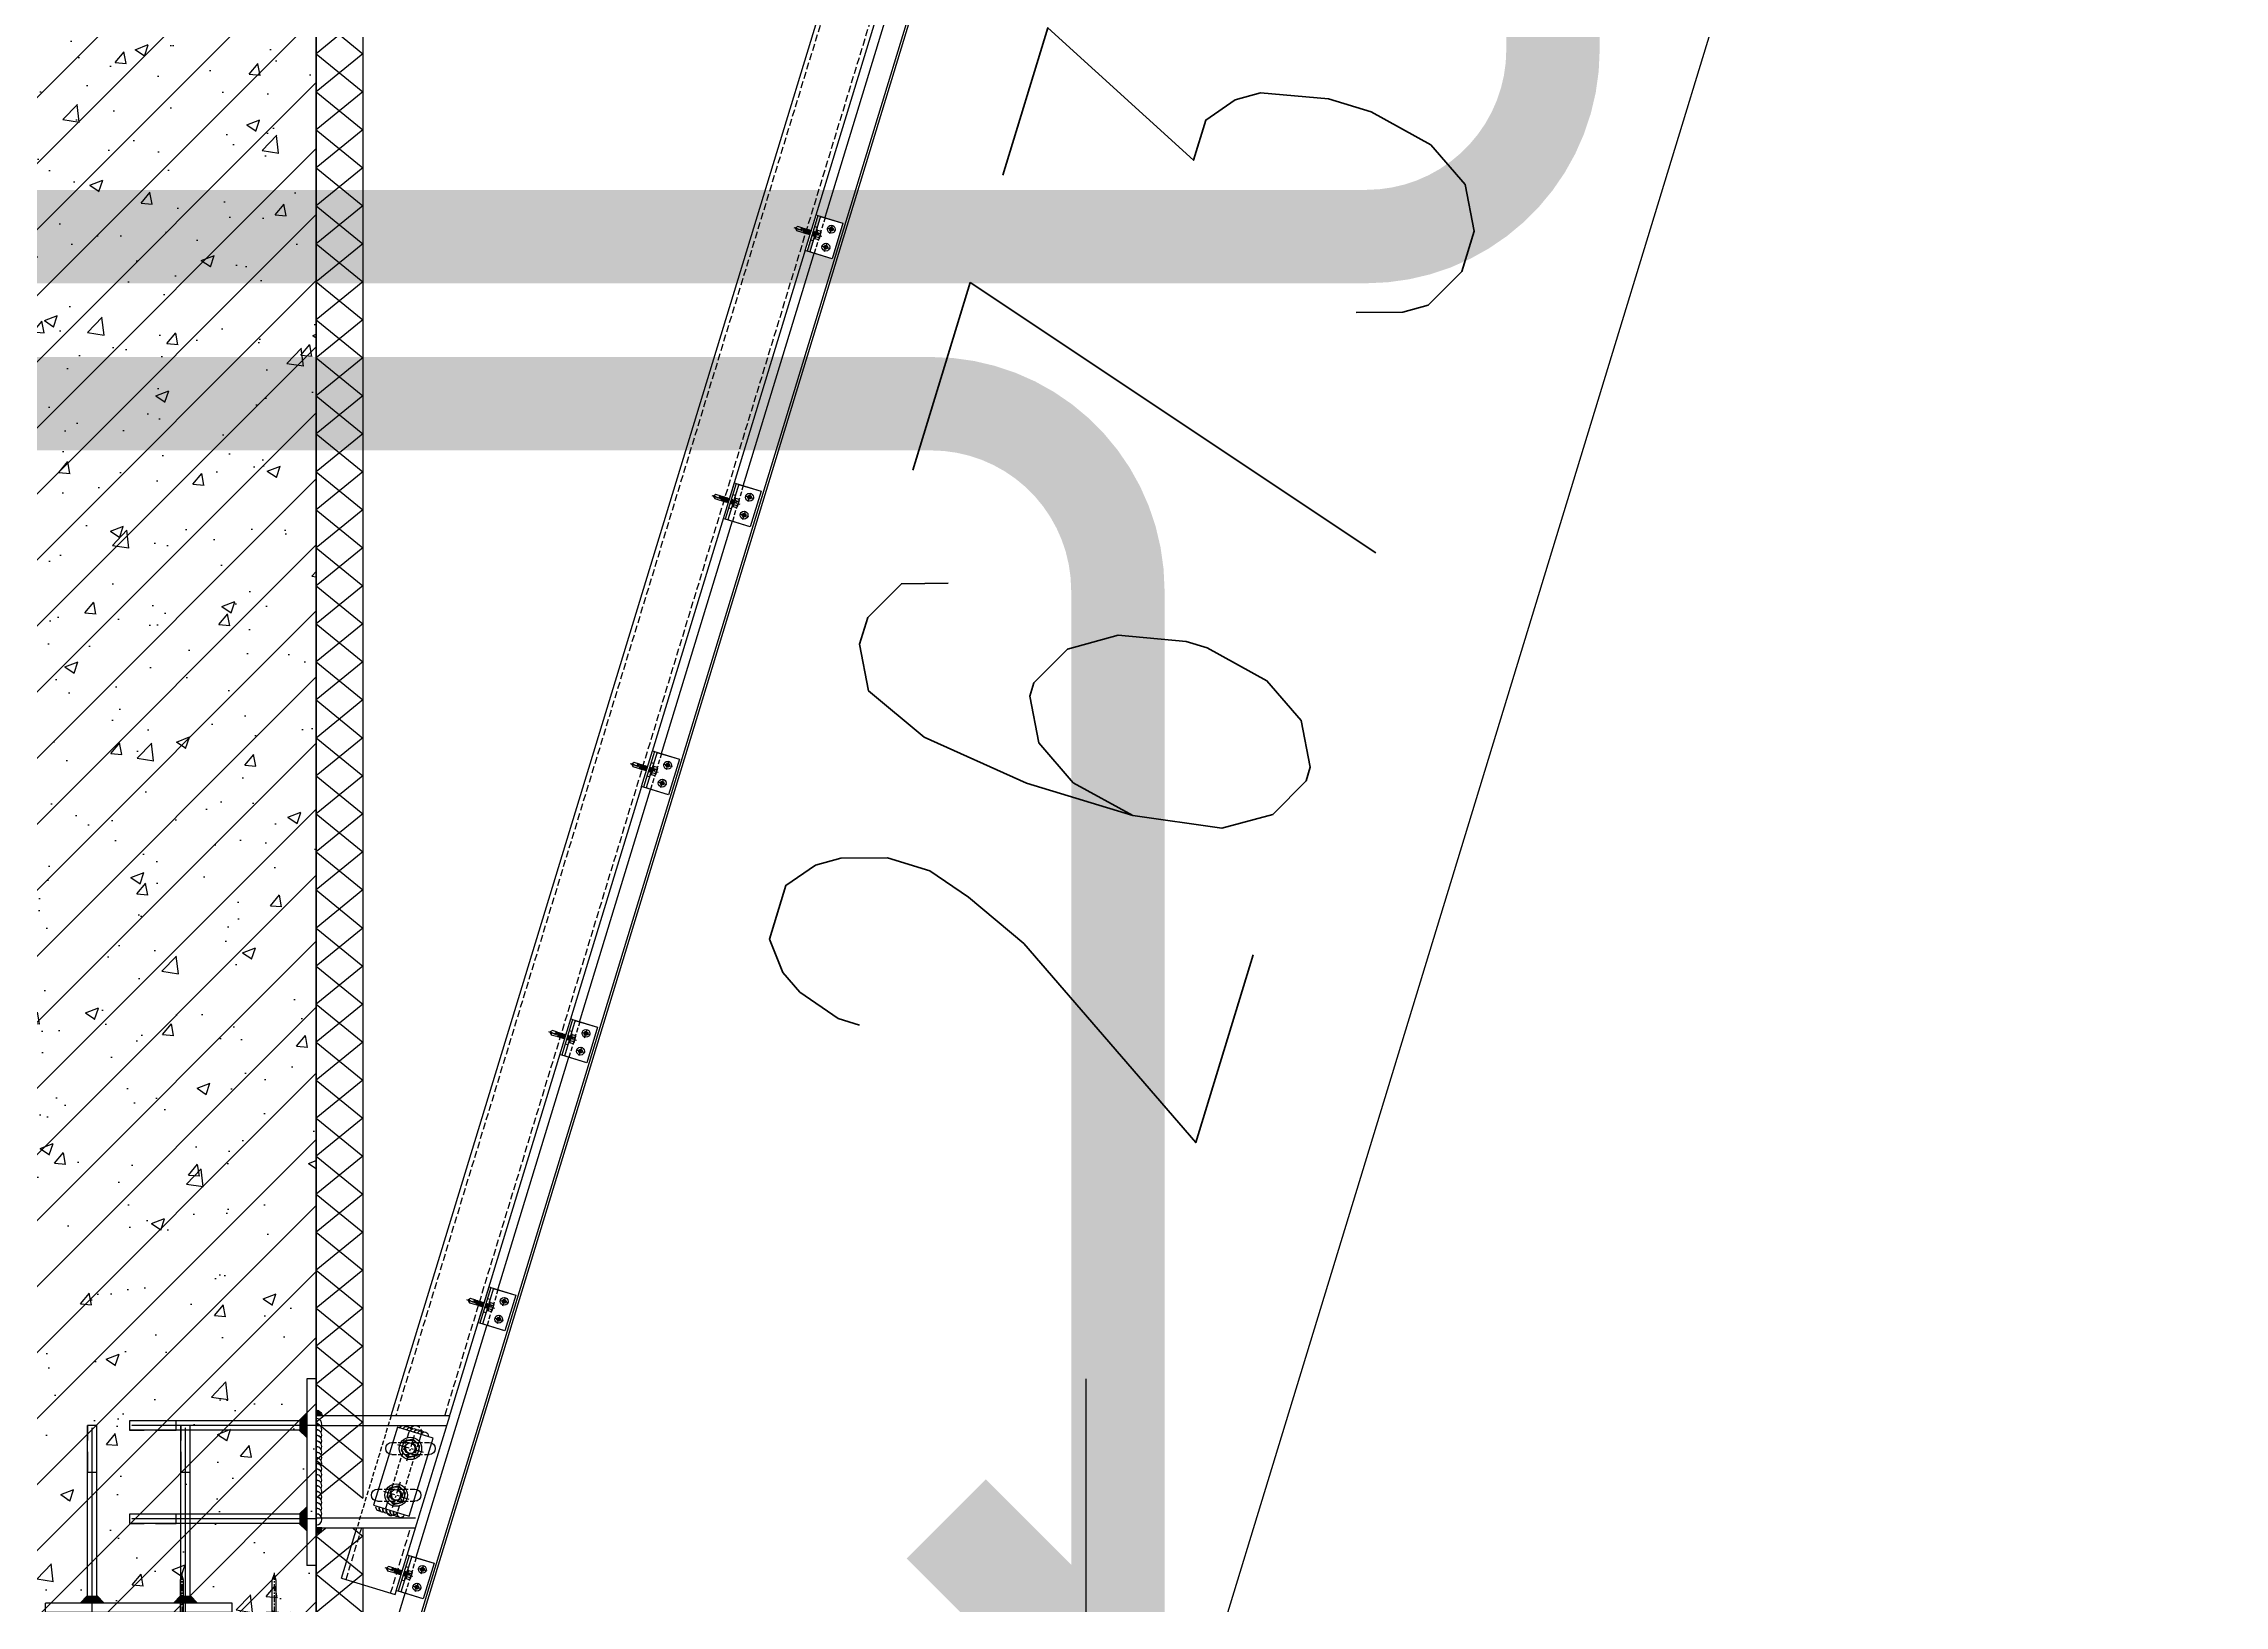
# Model space of a CAD drawing. Extents: x 220580 to 2027826, y -309201 to 71987.
# Drawn here: x 289300 to 291635, y -160272 to -158600 of the extents above; entities that cross this region are included whole.
import ezdxf
from ezdxf.enums import TextEntityAlignment as Align

# ---------------------------------------------------------------- set-up
doc = ezdxf.new("R2010")
doc.units = 0
for name, pattern in [('CENTER', [2, 1.25, -0.25, 0.25, -0.25]), ('DASH', [0.35, 0.25, -0.1]), ('ZN-CENTER', [2, 1.25, -0.25, 0.25, -0.25]), ('ZN-DASH', [0.35, 0.25, -0.1])]:
    doc.linetypes.add(name, pattern=pattern)
for name, color, linetype in [('!ZN1-填充-8', 8, 'Continuous'), ('!ZN3-铝板幕墙-3', 3, 'Continuous'), ('!ZN4-焊缝-8', 8, 'Continuous'), ('!ZN4-辅助材料-1', 1, 'Continuous'), ('!ZN4-配件-11', 11, 'Continuous'), ('!ZN5-钢材投影-40', 40, 'Continuous'), ('!ZN5-铝材投影-112', 112, 'Continuous'), ('!ZN6-虚线-8', 8, 'ZN-DASH'), ('!ZN6-轴线-1', 1, 'ZN-CENTER'), ('2钢材断面', 2, 'Continuous'), ('3索引', 3, 'Continuous'), ('40钢材投影', 40, 'Continuous'), ('A-LIN-V', 9, 'Continuous'), ('ALT_CEN-0-30', 1, 'CENTER'), ('DIM', 173, 'Continuous'), ('S-SHAPE', 51, 'Continuous')]:
    doc.layers.add(name, color=color, linetype=linetype)
doc.styles.add('DHTEXT-1', font='ROMANS.shx', dxfattribs={"width": 0.7, "bigfont": 'CHINESE.shx'})
doc.dimstyles.new('ZN3', dxfattribs={"dimscale": 3, "dimtxt": 2.5, "dimasz": 1.5, "dimexe": 1, "dimexo": 2, "dimgap": 0.9, "dimtad": 1, "dimdec": 0, "dimdsep": 46, "dimtxsty": 'DHTEXT-1', "dimblk": 'ARCHTICK', "dimcen": 2.5, "dimclrd": 173, "dimclre": 173, "dimclrt": 7, "dimazin": 2, "dimtfac": 1, "dimtix": 1, "dimtmove": 2, "dimatfit": 3, "dimfxl": 0, "dimarcsym": 0})

# ---------------------------------------------------------------- blocks, each defined once
blk = doc.blocks.new('$LinePat$保温板1')
at = {"color": 0}
for p, q in [((0, 0), (16, -20)), ((0, -20), (16, 0))]:
    blk.add_line(p, q, dxfattribs=at)
for points in [[(0, 0), (16, 0)], [(0, -20), (16, -20)]]:
    blk.add_lwpolyline(points)
blk = doc.blocks.new('A$Cec10f56f')
at = {"layer": '!ZN1-填充-8'}
h = blk.add_hatch(color=252, dxfattribs=at)
h.dxf.hatch_style = 1
h.paths.add_polyline_path([(10, 55), (10, 62.9), (18, 55)])
h = blk.add_hatch(color=252, dxfattribs=at)
h.dxf.hatch_style = 1
h.paths.add_polyline_path([(18, 55), (18, 45), (10, 45), (10, 55)])
h = blk.add_hatch(color=252, dxfattribs=at)
h.dxf.hatch_style = 1
h.paths.add_polyline_path([(10, 45), (10, 37.1), (18, 45)])
h = blk.add_hatch(color=252, dxfattribs=at)
h.dxf.hatch_style = 1
h.paths.add_polyline_path([(10, -45), (10, -37.1), (18, -45)])
h = blk.add_hatch(color=252, dxfattribs=at)
h.dxf.hatch_style = 1
h.paths.add_polyline_path([(18, -45), (18, -55), (10, -55), (10, -45)])
h = blk.add_hatch(color=252, dxfattribs=at)
h.dxf.hatch_style = 1
h.paths.add_polyline_path([(10, -55), (10, -62.9), (18, -55)])
at = {"layer": '2钢材断面'}
for p, q in [((0, 100), (10, 100)), ((0, 100), (0, -100)), ((10, 100), (10, 45)), ((10, 45), (10, -44)), ((10, -44), (10, -100)), ((0, -100), (10, -100))]:
    blk.add_line(p, q, dxfattribs=at)
at = {"layer": '40钢材投影'}
for p, q in [((18, 55), (10, 62.9)), ((10, 55), (200, 55)), ((200, 55), (200, 45)), ((10, 45), (200, 45)), ((18, 45), (10, 37.1)), ((18, -45), (10, -37.1)), ((10, -45), (200, -45)), ((200, -45), (200, -55)), ((10, -55), (200, -55)), ((18, -55), (10, -62.9))]:
    blk.add_line(p, q, dxfattribs=at)
for points in [[(172, 45), (150, 45), (150, 55), (200, 55), (200, 45), (184, 45)], [(172, -55), (150, -55), (150, -45), (200, -45), (200, -55), (184, -55)]]:
    blk.add_lwpolyline(points, dxfattribs=at)
at = {"layer": 'ALT_CEN-0-30', "ltscale": 0.3}
for p, q in [((0, 50), (197.8, 50)), ((0, -50), (197.8, -50))]:
    blk.add_line(p, q, dxfattribs=at)
blk = doc.blocks.new('*U1824')
at = {"color": 0, "linetype": 'ZN-CENTER', "ltscale": 3}
blk.add_line((24, 0), (-7.3, 0), dxfattribs=at)
at = {"ltscale": 10}
for p, q in [((-5.4, -3.5), (-5.4, 3.5)), ((-1, 4.6), (-4.9, 4.6)), ((-1, 2.3), (-4.9, 2.3)), ((-0.6, -5.1), (-0.6, 5.1)), ((-0.2, 5.5), (0, 4.8)), ((0, -4.8), (0, 4.8)), ((0, 2.1), (14.3, 2.1)), ((1.4, 2.7), (2.2, -2.7)), ((3.2, 2.7), (4, -2.7)), ((5, 2.7), (5.8, -2.7)), ((6.8, 2.7), (7.6, -2.7)), ((8.6, 2.7), (9.4, -2.7)), ((10.4, 2.7), (11.2, -2.7)), ((12.2, 2.7), (13, -2.7)), ((-1, -2.3), (-4.9, -2.3)), ((-1, -4.6), (-4.9, -4.6)), ((-0.2, -5.5), (0, -4.8)), ((14.3, -2.1), (0, -2.1))]:
    blk.add_line(p, q, dxfattribs=at)
for points in [[(1.8, -2.1), (1, 2.1), (1.4, 2.7), (1.8, 2.1), (2.6, -2.1), (2.2, -2.7)], [(3.6, -2.1), (2.8, 2.1), (3.2, 2.7), (3.6, 2.1), (4.4, -2.1), (4, -2.7)], [(5.4, -2.1), (4.6, 2.1), (5, 2.7), (5.4, 2.1), (6.2, -2.1), (5.8, -2.7)], [(7.2, -2.1), (6.4, 2.1), (6.8, 2.7), (7.2, 2.1), (8, -2.1), (7.6, -2.7)], [(9, -2.1), (8.2, 2.1), (8.6, 2.7), (9, 2.1), (9.8, -2.1), (9.4, -2.7)], [(10.8, -2.1), (10, 2.1), (10.4, 2.7), (10.8, 2.1), (11.6, -2.1), (11.2, -2.7)], [(12.6, -2.1), (11.8, 2.1), (12.2, 2.7), (12.6, 2.1), (13.4, -2.1), (13, -2.7)]]:
    blk.add_lwpolyline(points, close=True, dxfattribs=at)
for points in [[(14.3, -2.1, -0.414214), (14.4, -2.2), (14.4, -2.3), (20.2, -2.3), (22, -0.3), (22, 0.3), (20.2, 2.3), (14.4, 2.3), (14.4, 2.2, -0.414214), (14.3, 2.1)], [(16.5, -2.3), (16.4, -1.2), (15.8, -1.5, -0.530462), (15, -1.2), (14.8, 0.1, -0.651316), (15.5, 0.5), (16, 0.2), (16.8, 0.7), (22, -0.3, -0.201226), (20.2, 2.3)]]:
    blk.add_lwpolyline(points, format="xyb", dxfattribs=at)
for centre, radius, start, end in [((-3.9, 3.5), 1.58, 133.1736, 226.8264), ((0.1, 0), 5.58, 155.5673, 204.4327), ((0.1, 3.5), 1.58, 133.1736, 226.8264), ((4.1, 0), 5.58, 155.5673, 204.4327), ((7.5, -2.9), 11.3, 132.4922, 138.6064), ((-3.9, -3.5), 1.58, 133.1736, 226.8264), ((0.1, -3.5), 1.58, 133.1736, 226.8264), ((7.5, 2.9), 11.3, 221.3936, 227.5078)]:
    blk.add_arc(centre, radius, start, end, dxfattribs=at)
at = {"layer": 'Defpoints', "color": 0, "ltscale": 10, "style": 'DHTEXT-1', "width": 0.7}
blk.add_text('5.5', height=1, rotation=90, dxfattribs=at).set_placement((-2.5, -0.9), align=Align.CENTER)
blk = doc.blocks.new('*U2097')
at = {"color": 0, "linetype": 'CENTER', "ltscale": 3}
for p, q in [((4.9, 0), (-4.9, 0)), ((0, 4.9), (0, -4.9))]:
    blk.add_line(p, q, dxfattribs=at)
at = {"linetype": 'ByBlock', "ltscale": 10}
for radius in [4.2, 2, 1.23]:
    blk.add_circle((0, 0), radius, dxfattribs=at)
blk = doc.blocks.new('*U1915')
at = {"ltscale": 0.125}
blk.add_wipeout([(-20, -30), (20, -30), (20, -5), (-20, -5)], dxfattribs=at).dxf.layer = '!ZN6-虚线-8'
at = {"layer": '!ZN1-填充-8'}
h = blk.add_hatch(dxfattribs=at)
h.set_pattern_fill('NET3', color=256, scale=0.75, angle=180, style=0)
h.set_pattern_definition([(180, (-1731.706, 294.7402), (-3e-16, -2.38125), []), (240, (-1731.706, 294.7402), (2.062223, -1.190625), []), (300, (-1731.706, 294.7402), (2.062223, 1.190625), [])])
h.paths.add_polyline_path([(20, 0), (-20, 0), (-20, -2), (20, -2)])
at = {"layer": '!ZN5-铝材投影-112'}
blk.add_lwpolyline([(20, -2), (-20, -2), (-20, -30), (20, -30)], close=True, dxfattribs=at)
at = {"layer": '!ZN6-虚线-8', "color": 8, "linetype": 'ZN-DASH', "ltscale": 20}
blk.add_line((-20, -10), (20, -10), dxfattribs=at)
at = {"layer": '!ZN6-虚线-8', "linetype": 'ZN-DASH', "ltscale": 10}
for p, q in [((-7.5, -5), (-7.5, -2)), ((7.5, -5), (7.5, -2))]:
    blk.add_line(p, q, dxfattribs=at)
at = {"layer": '!ZN4-配件-11', "color": 1, "xscale": -1, "rotation": 270}
for name, p in [('*U1824', (0, -5)), ('*U2097', (-10, -20)), ('*U2097', (10, -20))]:
    blk.add_blockref(name, p, dxfattribs=at)
at = {"ltscale": 0.25}
blk.add_wipeout([(20, 0), (20, -2), (-20, -2), (-20, 0)], dxfattribs=at).dxf.layer = '!ZN4-辅助材料-1'
at = {"layer": '!ZN4-辅助材料-1'}
blk.add_lwpolyline([(20, 0), (-20, 0), (-20, -2), (20, -2)], close=True, dxfattribs=at)
at = {"layer": '!ZN5-铝材投影-112', "ltscale": 0.25}
blk.add_line((-20, -5), (20, -5), dxfattribs=at)
blk = doc.blocks.new('*U1949')
at = {"color": 0, "linetype": 'CENTER', "ltscale": 3}
blk.add_line((-5.4, 0), (20.8, 0), dxfattribs=at)
at = {"linetype": 'ByBlock', "ltscale": 10}
for p, q in [((0, 1.8), (12.4, 1.8)), ((1, 2.4), (1.7, -2.4)), ((2.6, 2.4), (3.3, -2.4)), ((4.2, 2.4), (4.9, -2.4)), ((5.8, 2.4), (6.5, -2.4)), ((7.4, 2.4), (8.1, -2.4)), ((9, 2.4), (9.7, -2.4)), ((10.6, 2.4), (11.3, -2.4)), ((12.4, -1.8), (0, -1.8))]:
    blk.add_line(p, q, dxfattribs=at)
blk.add_lwpolyline([(-3.3, 0.4), (-3.7, 0.4, -0.147478), (-2.1, 4.8), (0, 4.8), (0, -4.7), (-2.1, -4.7, -0.147478), (-3.7, -0.4), (-3.3, -0.4)], format="xyb", close=True, dxfattribs=at)
for points in [[(1.3, -1.8), (0.6, 1.8), (1, 2.4), (1.3, 1.8), (2, -1.8), (1.7, -2.4)], [(2.9, -1.8), (2.2, 1.8), (2.6, 2.4), (2.9, 1.8), (3.6, -1.8), (3.3, -2.4)], [(4.5, -1.8), (3.8, 1.8), (4.2, 2.4), (4.5, 1.8), (5.2, -1.8), (4.9, -2.4)], [(6.1, -1.8), (5.4, 1.8), (5.8, 2.4), (6.1, 1.8), (6.8, -1.8), (6.5, -2.4)], [(7.7, -1.8), (7, 1.8), (7.4, 2.4), (7.7, 1.8), (8.4, -1.8), (8.1, -2.4)], [(9.3, -1.8), (8.6, 1.8), (9, 2.4), (9.3, 1.8), (10, -1.8), (9.7, -2.4)], [(10.9, -1.8), (10.2, 1.8), (10.6, 2.4), (10.9, 1.8), (11.6, -1.8), (11.3, -2.4)]]:
    blk.add_lwpolyline(points, close=True, dxfattribs=at)
for points in [[(12.4, -1.8, -0.414214), (12.5, -1.9), (12.5, -2), (17.4, -2), (19, -0.2), (19, 0.2), (17.4, 2), (12.5, 2), (12.5, 1.9, -0.396102), (12.4, 1.8)], [(14.3, -2), (14.2, -1), (13.7, -1.3, -0.530462), (13, -1), (12.8, 0.1, -0.651316), (13.4, 0.5), (13.8, 0.2), (14.5, 0.6), (19, -0.2, -0.201226), (17.4, 2)]]:
    blk.add_lwpolyline(points, format="xyb", dxfattribs=at)
at = {"layer": 'Defpoints', "color": 0, "ltscale": 10, "style": 'DHTEXT-1', "width": 0.7}
blk.add_text('4.8', height=1, rotation=90, dxfattribs=at).set_placement((-0.5, -1.4), align=Align.CENTER)
blk = doc.blocks.new('*U1916')
at = {"color": 0, "linetype": 'ZN-CENTER', "ltscale": 6}
blk.add_line((43.8, 0), (-2.3, 0), dxfattribs=at)
at = {"linetype": 'ByBlock', "ltscale": 10}
for p, q in [((-1.1, 2.3), (-1.1, -2.3)), ((-0.9, 2.3), (-0.9, -2.3)), ((-0.8, 4.2), (-0.8, -4.2)), ((0, 4.2), (-0.8, 4.2)), ((0, -4.2), (0, 4.2)), ((-0.8, -4.2), (0, -4.2))]:
    blk.add_line(p, q, dxfattribs=at)
blk.add_lwpolyline([(0, -2.5, -0.414214), (0.7, -1.8), (35.9, -1.8), (42, 0), (35.9, 1.9), (0.7, 1.9, -0.414214), (0, 2.5)], format="xyb", dxfattribs=at)
for centre, start, end in [((-1.1, 2.6), 272.9951, 344.3665), ((-1.1, -2.6), 15.6335, 87.0049)]:
    blk.add_arc(centre, 0.329, start, end, dxfattribs=at)
at = {"layer": 'Defpoints', "color": 0, "ltscale": 10, "style": 'DHTEXT-1', "width": 0.7}
blk.add_text('3.7', height=1.12, rotation=90, dxfattribs=at).set_placement((3.1, -0.9), align=Align.CENTER)
blk = doc.blocks.new('20250825140103')
at = {"layer": '!ZN1-填充-8'}
h = blk.add_hatch(dxfattribs=at)
h.set_pattern_fill('AR-SAND', color=256, scale=0.5, angle=180, style=0)
h.set_pattern_definition([(217.5, (-114235.6086, 14972.8623), (0.031496679, -0.9634118845), [0, -0.76, 0, -0.85, 0, -0.8125]), (187.5, (-114235.6086, 14972.8623), (-0.884888353, -1.411073033), [0, -0.41, 0, -0.685, 0, -0.2625]), (147.5, (-114234.9936, 14972.8623), (-1.557070931, -0.002829527), [0, -0.25, 0, -0.9, 0, -1.175]), (137.5, (-114234.9936, 14972.8623), (-1.503063302, -0.438837782), [0, -0.125, 0, -0.59, 0, -0.675])])
edge = h.paths.add_edge_path()
edge.add_line((-25.6, 18), (-14.3, 18))
edge.add_line((-14.3, 18), (-23.3, 12.8))
edge.add_ellipse((-33.5, 11.4), major_axis=(-7.31, 7.31), ratio=1, start_angle=233.2282, end_angle=264.9693)
h = blk.add_hatch(dxfattribs=at)
h.set_pattern_fill('AR-SAND', color=256, scale=0.5, angle=180, style=0)
h.set_pattern_definition([(217.5, (-114102.9067, 15105.0414), (0.031496679, -0.9634118845), [0, -0.76, 0, -0.85, 0, -0.8125]), (187.5, (-114102.9067, 15105.0414), (-0.884888353, -1.411073033), [0, -0.41, 0, -0.685, 0, -0.2625]), (147.5, (-114102.2917, 15105.0414), (-1.557070931, -0.002829527), [0, -0.25, 0, -0.9, 0, -1.175]), (137.5, (-114102.2917, 15105.0414), (-1.503063302, -0.438837782), [0, -0.125, 0, -0.59, 0, -0.675])])
edge = h.paths.add_edge_path()
edge.add_arc((-6.9, -42.3), 14.4, 421.112, 446.8672)
edge.add_line((-6.2, -28), (-1, -19.1))
edge.add_line((-1, -19.1), (0, -19.1))
edge.add_line((0, -19.1), (0, -29.8))
at = {"layer": '!ZN1-填充-8', "ltscale": 0.1}
h = blk.add_hatch(dxfattribs=at)
h.set_pattern_fill('NET3', color=256, scale=3, style=0)
h.set_pattern_definition([(7e-15, (-114227.9068, 15115.3349), (0, 1.5), []), (60, (-114227.9068, 15115.3349), (-1.299038106, 0.75), []), (120, (-114227.9068, 15115.3349), (-1.299038106, -0.75), [])])
h.paths.add_polyline_path([(0, -7.1), (-1, -7.1), (-1, -19.1), (0, -19.1)])
at = {"layer": '!ZN4-辅助材料-1', "ltscale": 4}
for points in [[(-23.3, 12.8), (-14.3, 18), (-14.3, 18), (-26.5, 18, -0.198373), (-23.3, 12.8)], [(-6.2, -28), (-1, -19.1), (0, -19.1), (0, -29.8, 0.112853), (-6.2, -28)]]:
    blk.add_lwpolyline(points, format="xyb", dxfattribs=at)
blk.add_lwpolyline([(0, -7.1), (-1, -7.1), (-1, -19.1), (0, -19.1)], close=True, dxfattribs=at)
at = {"ltscale": 20}
for points in [[(-2.5, 16.5), (-13.9, 16.5), (-22.5, 11.5), (-23.3, 12.8), (-14.3, 18), (-1, 18)], [(-1, 18), (-1, -19.1), (-6.2, -28), (-7.5, -27.2), (-2.5, -18.7), (-2.5, 16.5)]]:
    blk.add_lwpolyline(points, dxfattribs=at)
at = {"layer": '!ZN4-配件-11', "color": 1, "rotation": 89.99999999999999}
blk.add_blockref('*U1916', (-9.3, 16.5), dxfattribs=at)
at = {"layer": '!ZN4-配件-11', "color": 1, "xscale": -1, "rotation": 180}
blk.add_blockref('*U1949', (-2.5, -12.2), dxfattribs=at)
blk = doc.blocks.new('20250825140909')
at = {"layer": '!ZN1-填充-8', "ltscale": 20}
h = blk.add_hatch(dxfattribs=at)
h.set_pattern_fill('钢筋混凝土', color=256, scale=20)
h.set_pattern_definition([(45, (59817.96, 68234.193), (-35.35534, 35.35534), []), (50, (59817.96, 68234.19), (143.45204, -12.55043), [15, -165]), (355, (59817.96, 68234.2), (-27.75027, 150.43843), [12, -132]), (100.4514, (59829.92, 68233.15), (115.70188, 137.8879), [12.74804, -140.22842]), (46.1842, (59817.96, 68274.2), (213.4482, -33.1038), [22.5, -247.5]), (96.6356, (59835.75, 68271.43), (186.93254, 194.82357), [19.12206, -210.3426]), (351.1842, (59817.96, 68274.2), (186.9324, 194.8237), [18, -198]), (21, (59837.96, 68264.19), (119.38141, -80.52378), [15, -165]), (326, (59837.96, 68264.2), (48.66307, 145.03), [12, -132]), (71.4514, (59847.91, 68257.48), (168.04453, 64.5061), [12.74804, -140.22842]), (37.5, (59817.96, 68234.193), (2.43197, 66.57877), [0, -130.4, 0, -134, 0, -132.5]), (7.5, (59817.96, 68234.19), (52.61391, 78.88234), [0, -76.4, 0, -127.4, 0, -50.5]), (327.5, (59773.36, 68234.193), (106.764487, -4.510974), [0, -50, 0, -156, 0, -207]), (317.5, (59753.36, 68234.19), (116.63723, 20.021), [0, -65, 0, -103.6, 0, -147])])
h.paths.add_polyline_path([(-2500, 6740), (-2500, 5000), (-2200.1, 5000), (-2200, 6740), (-2100, 6740), (-2100, 7190), (-1700, 7190), (-1700, 7440), (-2500, 7445)])
at = {"layer": '!ZN3-铝板幕墙-3'}
for points in [[(-2243.1, 4975), (-2118.5, 4975), (770.5, 14439)], [(-2096, 4971.6), (794, 14439)], [(-2093.5, 4971.3), (796.6, 14439)]]:
    blk.add_lwpolyline(points, dxfattribs=at)
at = {"layer": '!ZN5-钢材投影-40', "ltscale": 1000}
for p, q in [((-2172.9, 5036.5), (-1592.2, 6938.8)), ((-2115.5, 5019), (-1534.8, 6921.3)), ((-2172.9, 5036.5), (-2115.5, 5019))]:
    blk.add_line(p, q, dxfattribs=at)
at = {"layer": '!ZN6-虚线-8', "ltscale": 30}
for p, q in [((-2168.1, 5035.1), (-1587.4, 6937.4)), ((-2120.3, 5020.5), (-1539.6, 6922.8))]:
    blk.add_line(p, q, dxfattribs=at)
at = {"ltscale": 1000}
blk.add_blockref('20250825140103', (-2334.5, 4982), dxfattribs=at)
at = {"ltscale": 1000, "xscale": -1}
blk.add_blockref('20250825140103', (-2254.5, 4982), dxfattribs=at)
at = {"layer": '40钢材投影', "color": 2, "ltscale": 500, "xscale": -1}
blk.add_blockref('A$Cec10f56f', (-2200.1, 5150), dxfattribs=at)
at = {"layer": '40钢材投影', "color": 2, "ltscale": 500, "xscale": -1, "rotation": 270}
blk.add_blockref('A$Cec10f56f', (-2390, 5000), dxfattribs=at)
at = {"layer": 'A-LIN-V', "xscale": -2.543614942915339, "yscale": 2.5, "zscale": 2.5, "rotation": 89.99764138074882}
for p in [(-2200, 6709.3), (-2200, 6668.6), (-2200, 6627.9), (-2200, 6587.2), (-2200, 6546.5), (-2200, 6505.8), (-2200, 6465.1), (-2200, 6424.4), (-2200, 6383.7), (-2200, 6343), (-2200, 6302.3), (-2200, 6261.6), (-2200, 6220.9), (-2200, 6180.2), (-2200, 6139.5), (-2200.1, 6098.8), (-2200.1, 6058.1), (-2200.1, 6017.4), (-2200.1, 5976.7), (-2200.1, 5936.1), (-2200.1, 5895.4), (-2200.1, 5854.7), (-2200.1, 5814), (-2200.1, 5773.3), (-2200.1, 5732.6), (-2200.1, 5691.9), (-2200.1, 5651.2), (-2200.1, 5610.5), (-2200.1, 5569.8), (-2200.1, 5529.1), (-2200.1, 5488.4), (-2200.1, 5447.7), (-2200.1, 5407), (-2200.1, 5366.3), (-2200.1, 5325.6), (-2200.1, 5284.9), (-2200.1, 5122.1), (-2200.1, 5081.4), (-2200.1, 5040.7)]:
    blk.add_blockref('$LinePat$保温板1', p, dxfattribs=at)
at = {"xscale": -1, "rotation": 73.02450059439599}
for p in [(-1670.5, 6476.9), (-1758.1, 6190), (-1845.7, 5903.1), (-1933.2, 5616.1), (-2020.8, 5329.2), (-2108.4, 5042.3)]:
    blk.add_blockref('*U1915', p, dxfattribs=at)
at = {"linetype": 'ZN-DASH', "ltscale": 20}
blk.add_wipeout([(-2200, 5090.5), (-2093.7, 5090.5), (-2057.1, 5210.5), (-2200, 5210.5)], dxfattribs=at).dxf.layer = '!ZN6-虚线-8'
at = {"layer": '!ZN4-焊缝-8', "ltscale": 0.1}
h = blk.add_hatch(color=256, dxfattribs=at)
edge = h.paths.add_edge_path()
edge.add_line((-2194, 5210.5), (-2200, 5210.5))
edge.add_line((-2200, 5210.5), (-2200, 5216.5))
edge.add_arc((-2200, 5210.5), 6, 0, 90, ccw=False)
h = blk.add_hatch(color=256, dxfattribs=at)
edge = h.paths.add_edge_path()
edge.add_line((-2194, 5090.5), (-2200, 5090.5))
edge.add_line((-2200, 5090.5), (-2200, 5084.5))
edge.add_arc((-2200, 5090.5), 6, 270, 360)
for points in [[(-2194, 5210.5), (-2200, 5210.5), (-2200, 5216.5, -0.414214)], [(-2194, 5090.5), (-2200, 5090.5), (-2200, 5084.5, 0.414214)]]:
    blk.add_lwpolyline(points, format="xyb", close=True, dxfattribs=at)
at = {"layer": '!ZN4-焊缝-8', "color": 8, "ltscale": 20}
blk.add_lwpolyline([(-2200, 5093.5, 1), (-2200, 5105.5, -0.267949), (-2194.8, 5102.5, 0.57735), (-2200, 5111.5, -0.267949), (-2194.8, 5108.5, 0.57735), (-2200, 5117.5, -0.267949), (-2194.8, 5114.5, 0.57735), (-2200, 5123.5, -0.267949), (-2194.8, 5120.5, 0.57735), (-2200, 5129.5, -0.267949), (-2194.8, 5126.5, 0.57735), (-2200, 5135.5, -0.267949), (-2194.8, 5132.5, 0.57735), (-2200, 5141.5, -0.267949), (-2194.8, 5138.5, 0.57735), (-2200, 5147.5, -0.267949), (-2194.8, 5144.5, 0.57735), (-2200, 5153.5, -0.267949), (-2194.8, 5150.5, 0.57735), (-2200, 5159.5, -0.267949), (-2194.8, 5156.5, 0.57735), (-2200, 5165.5, -0.267949), (-2194.8, 5162.5, 0.57735), (-2200, 5171.5, -0.267949), (-2194.8, 5168.5, 0.57735), (-2200, 5177.5, -0.267949), (-2194.8, 5174.5, 0.57735), (-2200, 5183.5, -0.267949), (-2194.8, 5180.5, 0.57735), (-2200, 5189.5, -0.267949), (-2194.8, 5186.5, 0.57735), (-2200, 5195.5, -0.267949), (-2194.8, 5192.5, 0.57735), (-2200, 5201.5, -0.267949), (-2194.8, 5198.5, 0.57735), (-2200, 5207.5)], format="xyb", dxfattribs=at)
at = {"layer": '!ZN4-焊缝-8', "ltscale": 0.1}
for points in [[(-2110.8, 5197.3, -0.57735), (-2104, 5198.9, 0.267949), (-2106.9, 5196.2, -0.57735), (-2100.2, 5197.7, 0.267949), (-2103.1, 5195, -0.57735), (-2096.4, 5196.6, 0.267949), (-2099.3, 5193.8, -0.57735), (-2092.5, 5195.4, 0.267949), (-2095.4, 5192.7, -0.57735), (-2088.7, 5194.2, 0.267949), (-2091.6, 5191.5, -0.57735), (-2084.9, 5193.1, 0.267949), (-2087.8, 5190.3, -1), (-2080.1, 5188, -1)], [(-2136.2, 5113.9, 0.57735), (-2131.5, 5108.8, -0.267949), (-2132.4, 5112.7, 0.57735), (-2127.7, 5107.6, -0.267949), (-2128.6, 5111.5, 0.57735), (-2123.9, 5106.5, -0.267949), (-2124.8, 5110.4, 0.57735), (-2120, 5105.3, -0.267949), (-2120.9, 5109.2, 0.57735), (-2116.2, 5104.1, -0.267949), (-2117.1, 5108, 0.57735), (-2112.4, 5103, -0.267949), (-2113.3, 5106.9, 1), (-2105.6, 5104.5, 1)]]:
    blk.add_lwpolyline(points, format="xyb", dxfattribs=at)
at = {"layer": '!ZN4-配件-11', "linetype": 'ByBlock', "ltscale": 10}
for points in [[(-2089, 5177.8), (-2096.1, 5185.4), (-2106.2, 5183.1), (-2109.2, 5173.2), (-2102.2, 5165.6), (-2092, 5167.9)], [(-2104.3, 5127.8), (-2111.4, 5135.4), (-2121.5, 5133.1), (-2124.5, 5123.2), (-2117.4, 5115.6), (-2107.3, 5117.9)]]:
    blk.add_lwpolyline(points, close=True, dxfattribs=at)
for centre, radius in [((-2099.1, 5175.5), 12), ((-2099.1, 5175.5), 9), ((-2099.1, 5175.5), 6), ((-2114.4, 5125.5), 12), ((-2114.4, 5125.5), 9), ((-2114.4, 5125.5), 6)]:
    blk.add_circle(centre, radius, dxfattribs=at)
for centre in [(-2099.1, 5175.5), (-2114.4, 5125.5)]:
    blk.add_arc(centre, 5.19, 163.0245, 73.0245, dxfattribs=at)
at = {"layer": '!ZN5-钢材投影-40'}
for p, q in [((-2200, 5199.9), (-2060.5, 5199.9)), ((-2113.1, 5198.1), (-2138.6, 5114.6)), ((-2074.9, 5186.4), (-2113.1, 5198.1)), ((-2100.4, 5102.9), (-2074.9, 5186.4)), ((-2138.6, 5114.6), (-2136.2, 5113.9)), ((-2136.2, 5113.9), (-2100.4, 5102.9)), ((-2200, 5101.1), (-2093.7, 5101.1))]:
    blk.add_line(p, q, dxfattribs=at)
blk.add_lwpolyline([(-2200, 5090.5), (-2093.7, 5090.5), (-2057.1, 5210.5), (-2200, 5210.5)], close=True, dxfattribs=at)
for points in [[(-2119.1, 5169), (-2119.1, 5169, -1), (-2119.1, 5182), (-2119.1, 5182)], [(-2079.1, 5182), (-2079.1, 5182, -1), (-2079.1, 5169), (-2079.1, 5169)], [(-2134.4, 5119), (-2134.4, 5119, -1), (-2134.4, 5132), (-2134.4, 5132)], [(-2094.4, 5132), (-2094.4, 5132, -1), (-2094.4, 5119), (-2094.4, 5119)]]:
    blk.add_lwpolyline(points, format="xyb", dxfattribs=at)
at = {"layer": '!ZN6-虚线-8', "linetype": 'ZN-DASH', "ltscale": 20}
for p, q in [((-2119.8, 5210.5), (-2156.4, 5090.5)), ((-2119.1, 5182), (-2079.1, 5182)), ((-2119.1, 5169), (-2079.1, 5169)), ((-2134.4, 5132), (-2094.4, 5132)), ((-2134.4, 5119), (-2094.4, 5119))]:
    blk.add_line(p, q, dxfattribs=at)
blk.add_lwpolyline([(-2088.4, 5188.4), (-2112.3, 5110), (-2112.9, 5108.1, -1), (-2125.3, 5111.9), (-2124.8, 5113.8), (-2100.8, 5192.2), (-2099.9, 5195.1, -1), (-2087.5, 5191.3)], format="xyb", close=True, dxfattribs=at)
at = {"layer": '!ZN6-轴线-1', "color": 1, "linetype": 'ZN-CENTER', "ltscale": 10}
for p, q in [((-2095, 5189.2), (-2103.3, 5161.8)), ((-2112.8, 5179.7), (-2085.5, 5171.3)), ((-2110.2, 5139.2), (-2118.6, 5111.8)), ((-2128, 5129.7), (-2100.7, 5121.3))]:
    blk.add_line(p, q, dxfattribs=at)
at = {"layer": 'S-SHAPE'}
blk.add_lwpolyline([(-2500, 6740), (-2500, 5000), (-2200, 5000), (-2200, 6740)], dxfattribs=at)
at = {"layer": 'A-LIN-V', "xscale": -2.543614942915339, "yscale": 2.5, "zscale": 2.5, "rotation": 89.99764138074882}
for p in [(-2200.1, 5244.2), (-2200.1, 5203.5), (-2200.1, 5162.8)]:
    blk.add_blockref('$LinePat$保温板1', p, dxfattribs=at)
blk = doc.blocks.new('_ArchTick')
at = {"color": 0, "linetype": 'ByBlock', "const_width": 0.4}
blk.add_lwpolyline([(-0.5, -0.5), (0.5, 0.5)], dxfattribs=at)
blk = doc.blocks.new('*D547')
at = {"layer": 'Defpoints', "color": 0, "ltscale": 30, "transparency": 16777216}
for p in [(290470.1, -157779.4), (291258.2, -158020.1), (289689.1, -160335.6)]:
    blk.add_point(p, dxfattribs=at)
at = {"layer": 'DIM', "color": 173, "linetype": 'ByBlock', "lineweight": -2, "ltscale": 30, "transparency": 16777216}
for p, q in [((290852.7, -157896.2), (291449.5, -158078.6)), ((290477.2, -160576.4), (291258.2, -158020.1)), ((290071.7, -160452.5), (290668.5, -160634.8))]:
    blk.add_line(p, q, dxfattribs=at)
at = {"layer": 'DIM', "color": 173, "lineweight": -2, "ltscale": 30, "transparency": 16777216, "xscale": 300, "yscale": 300, "zscale": 300}
for p, rotation in [((291258.2, -158020.1), 73.01089697706628), ((290477.2, -160576.4), 253.0108969770663)]:
    blk.add_blockref('_ArchTick', p, dxfattribs=dict(at, rotation=rotation))
at = {"layer": 'DIM', "color": 7, "ltscale": 30, "transparency": 16777216, "insert": (290456.5, -159172.6), "char_height": 500, "attachment_point": 5, "rotation": 73.0109, "style": 'DHTEXT-1'}
blk.add_mtext('2673', dxfattribs=at)
blk = doc.blocks.new('*D890')
at = {"layer": 'Defpoints', "color": 0, "ltscale": 30, "transparency": 16777216}
for p in [(289649, -160329.4), (290416.3, -160329.4), (289591.6, -161279.4)]:
    blk.add_point(p, dxfattribs=at)
at = {"layer": 'DIM', "color": 173, "linetype": 'ByBlock', "lineweight": -2, "ltscale": 30, "transparency": 16777216}
for p, q in [((290416.3, -160329.4), (290416.3, -160029.4)), ((290049, -160329.4), (290616.3, -160329.4)), ((290416.3, -161279.4), (290416.3, -160329.4)), ((289991.6, -161279.4), (290616.3, -161279.4)), ((290416.3, -161279.4), (290416.3, -161579.4))]:
    blk.add_line(p, q, dxfattribs=at)
at = {"layer": 'DIM', "color": 173, "lineweight": -2, "ltscale": 30, "transparency": 16777216, "xscale": 300, "yscale": 300, "zscale": 300}
for p, rotation in [((290416.3, -160329.4), 270), ((290416.3, -161279.4), 90)]:
    blk.add_blockref('_ArchTick', p, dxfattribs=dict(at, rotation=rotation))
at = {"layer": 'DIM', "color": 7, "ltscale": 30, "transparency": 16777216, "insert": (289986.3, -160804.4), "char_height": 500, "attachment_point": 5, "rotation": 90, "style": 'DHTEXT-1'}
blk.add_mtext('950', dxfattribs=at)

msp = doc.modelspace()

# ---------------------------------------------------------------- linework, layer by layer
at = {"layer": '3索引', "linetype": 'DASH', "ltscale": 1000, "const_width": 100}
for points in [[(289213.8, -157137.4), (290716, -157137.4, -0.414214), (290916, -157337.4), (290916, -158606.6, -0.414214), (290716, -158806.6), (289213.8, -158806.6, -0.414214), (289013.8, -158606.6), (289013.8, -157337.4, -0.414214)], [(288749.7, -158985.5), (290250.1, -158985.5, -0.414214), (290450.1, -159185.5), (290450.1, -161126.1, -0.414214), (290250.1, -161326.1), (288749.7, -161326.1, -0.414214), (288549.7, -161126.1), (288549.7, -159185.5, -0.414214)]]:
    msp.add_lwpolyline(points, format="xyb", close=True, dxfattribs=at)

# ---------------------------------------------------------------- next in the draw order: block references
at = {"ltscale": 1000}
msp.add_blockref('20250825140909', (291791.7, -165279.4), dxfattribs=at)

# ---------------------------------------------------------------- next in the draw order: dimensions: what is measured, and where the dimension line sits
at = {"layer": 'DIM', "ltscale": 30}
dim = msp.add_aligned_dim(p1=(289689.1, -160335.6), p2=(290470.1, -157779.4), distance=-824, dimstyle='ZN3', override={"dimscale": 200}, dxfattribs=at)
dim.commit()
dim.dimension.update_dxf_attribs({"geometry": '*D547', "text_midpoint": (290456.5, -159172.6)})
dim = msp.add_linear_dim(base=(290416.3, -160329.4), p1=(289591.6, -161279.4), p2=(289649, -160329.4), angle=90, dimstyle='ZN3', override={"dimscale": 200}, dxfattribs=at)
dim.commit()
dim.dimension.update_dxf_attribs({"geometry": '*D890', "text_midpoint": (289986.3, -160804.4)})

doc.saveas('drawing.dxf')
